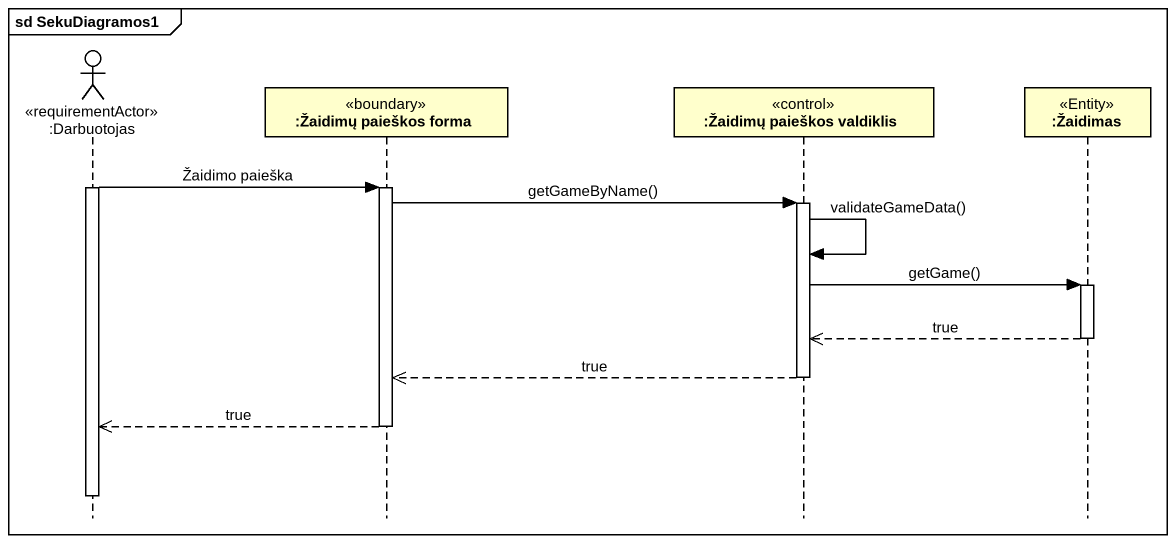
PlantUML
@startuml
mainframe sd SekuDiagramos1
hide footbox
actor ":Darbuotojas" as Darbuotojas <<requirementActor>>
participant ":Žaidimų paieškos forma" as Žaidimų_paieškos_forma <<boundary>>
participant ":Žaidimų paieškos valdiklis" as Žaidimų_paieškos_valdiklis <<control>>
participant ":Žaidimas" as Žaidimas <<Entity>>

activate Darbuotojas
Darbuotojas -> Žaidimų_paieškos_forma : Žaidimo paieška
activate Žaidimų_paieškos_forma
Žaidimų_paieškos_forma -> Žaidimų_paieškos_valdiklis : getGameByName()
activate Žaidimų_paieškos_valdiklis
Žaidimų_paieškos_valdiklis -> Žaidimų_paieškos_valdiklis : validateGameData()
Žaidimų_paieškos_valdiklis -> Žaidimas : getGame()
activate Žaidimas
Žaidimas -->> Žaidimų_paieškos_valdiklis : true
deactivate Žaidimas
Žaidimų_paieškos_valdiklis -->> Žaidimų_paieškos_forma : true
deactivate Žaidimų_paieškos_valdiklis
Žaidimų_paieškos_forma -->> Darbuotojas : true
deactivate Žaidimų_paieškos_forma
deactivate Darbuotojas
@enduml
